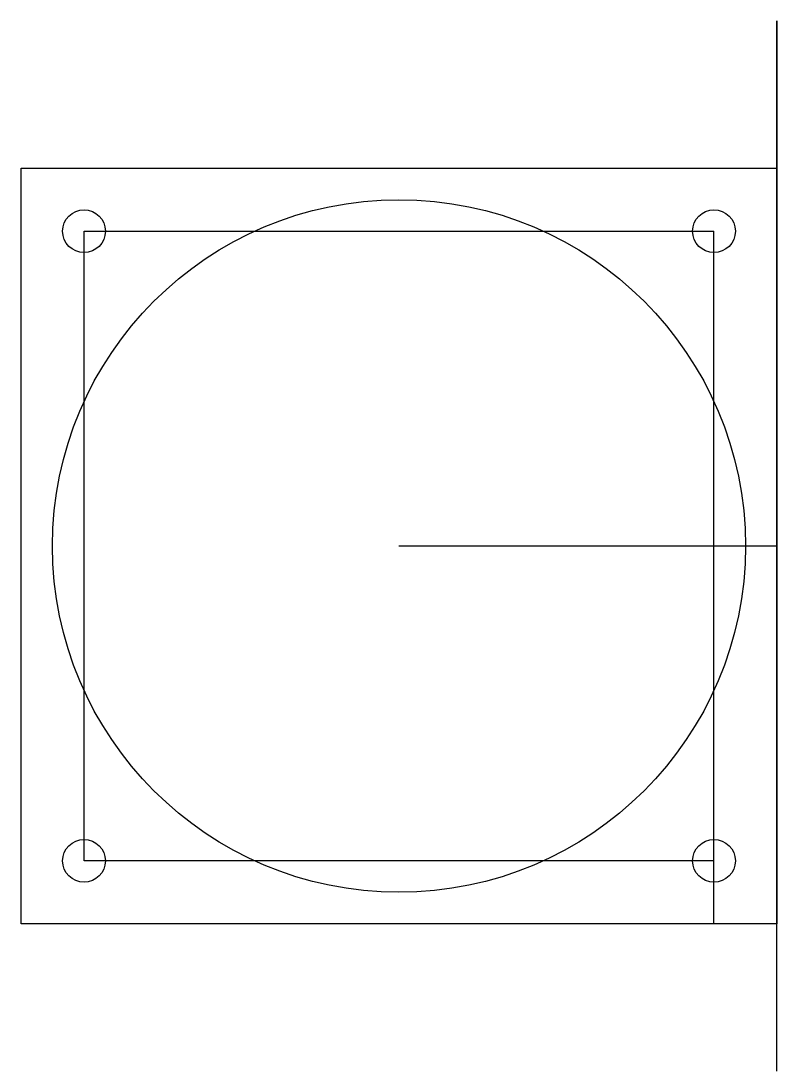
# Model space of a CAD drawing. Header units: millimetres. Extents: x -57.7 to 2.3, y 7.3 to 90.7.
import ezdxf

# ---------------------------------------------------------------- set-up
doc = ezdxf.new("R2010")
doc.units = ezdxf.units.MM

msp = doc.modelspace()

# ---------------------------------------------------------------- linework, layer by layer
for p, q in [((2.25, 7.306, 4), (2.25, 90.692, 4)), ((2.25, 90.692, 4), (2.25, 48.999, 4)), ((-57.75, 18.999, 4), (-57.75, 78.999, 4)), ((-57.75, 78.999, 4), (2.25, 78.999, 4)), ((2.25, 78.999, 4), (2.25, 18.999, 4)), ((-52.75, 23.999, 4), (-52.75, 73.999, 4)), ((-52.75, 73.999, 4), (-2.75, 73.999, 4)), ((-2.75, 23.999, 4), (-2.75, 73.999, 4)), ((2.25, 48.999, 4), (-27.75, 48.999, 4)), ((2.25, 48.999, 4), (2.25, 18.999, 4)), ((-2.75, 23.999, 4), (-52.75, 23.999, 4)), ((-2.75, 18.999, 4), (-2.75, 23.999, 4)), ((2.25, 18.999, 4), (-57.75, 18.999, 4)), ((2.25, 18.999, 4), (-2.75, 18.999, 4))]:
    msp.add_line(p, q)
for centre, radius in [((-27.75, 48.999, 4), 27.5), ((-52.75, 73.999, 4), 1.7), ((-2.75, 73.999, 4), 1.7), ((-52.75, 23.999, 4), 1.7), ((-2.75, 23.999, 4), 1.7)]:
    msp.add_circle(centre, radius)

doc.saveas('drawing.dxf')
